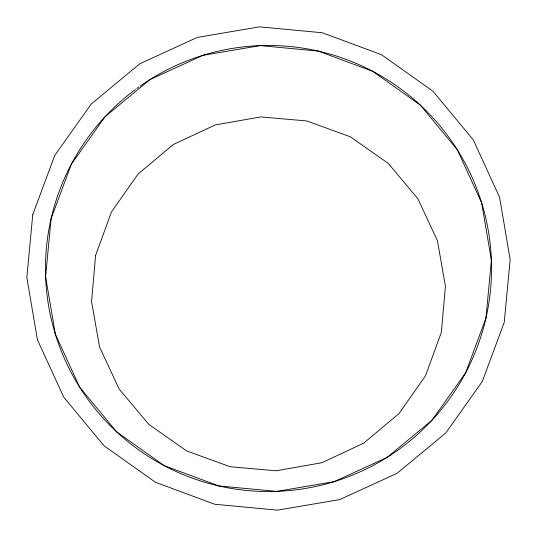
<?xml version="1.0" encoding="UTF-8"?>
<svg xmlns="http://www.w3.org/2000/svg" width="537" height="537" viewBox="0 0 537 537"><rect width="100%" height="100%" fill="white"/><g stroke="black" fill="none" stroke-linecap="round" stroke-linejoin="round"><path stroke-width="0.81" d="M71.327 164.241L51.062 218.828L45.611 276.803L55.358 334.202L79.624 387.13L116.764 431.976L164.241 465.673L218.828 485.938L276.803 491.389L334.202 481.642L387.13 457.376L431.976 420.236L465.673 372.759L485.938 318.173L491.389 260.197L481.642 202.798L457.376 149.87L420.236 105.024L372.759 71.327L318.173 51.062L260.197 45.611L202.798 55.358L149.87 79.624L105.024 116.764L71.327 164.241A223.043 223.043 0 0 1 135.458 89.478M140.197 86.054A223.043 223.043 0 0 1 428.419 113.025A223.043 223.043 0 0 1 447.254 401.891A223.043 223.043 0 0 1 164.973 466.062M164.241 465.673A223.043 223.043 0 0 1 70.938 164.973M136.807 88.491A223.043 223.043 0 0 1 138.835 87.021M95.593 255.484L91.559 301.546L99.58 347.077L119.107 388.976L148.823 424.398L186.688 450.926L230.131 466.74L276.186 470.781L321.717 462.76L363.616 443.226L399.038 413.517L425.566 375.652L441.38 332.208L445.421 286.154L437.4 240.623L417.867 198.717L388.157 163.295L350.292 136.774L306.849 120.953L260.794 116.918L215.263 124.94L173.357 144.466L137.935 174.176L111.414 212.048L95.593 255.484M32.757 214.646L26.85 277.501L37.415 339.733L63.722 397.118L103.99 445.737L155.468 482.273L214.646 504.243L277.501 510.15L339.733 499.585L397.118 473.278L445.737 433.01L482.273 381.532L504.243 322.354L510.15 259.499L499.585 197.267L473.278 139.882L433.01 91.263L381.532 54.727L322.354 32.757L259.499 26.85L197.267 37.415L139.882 63.722L91.263 103.99L54.727 155.468L32.757 214.646"/></g></svg>
